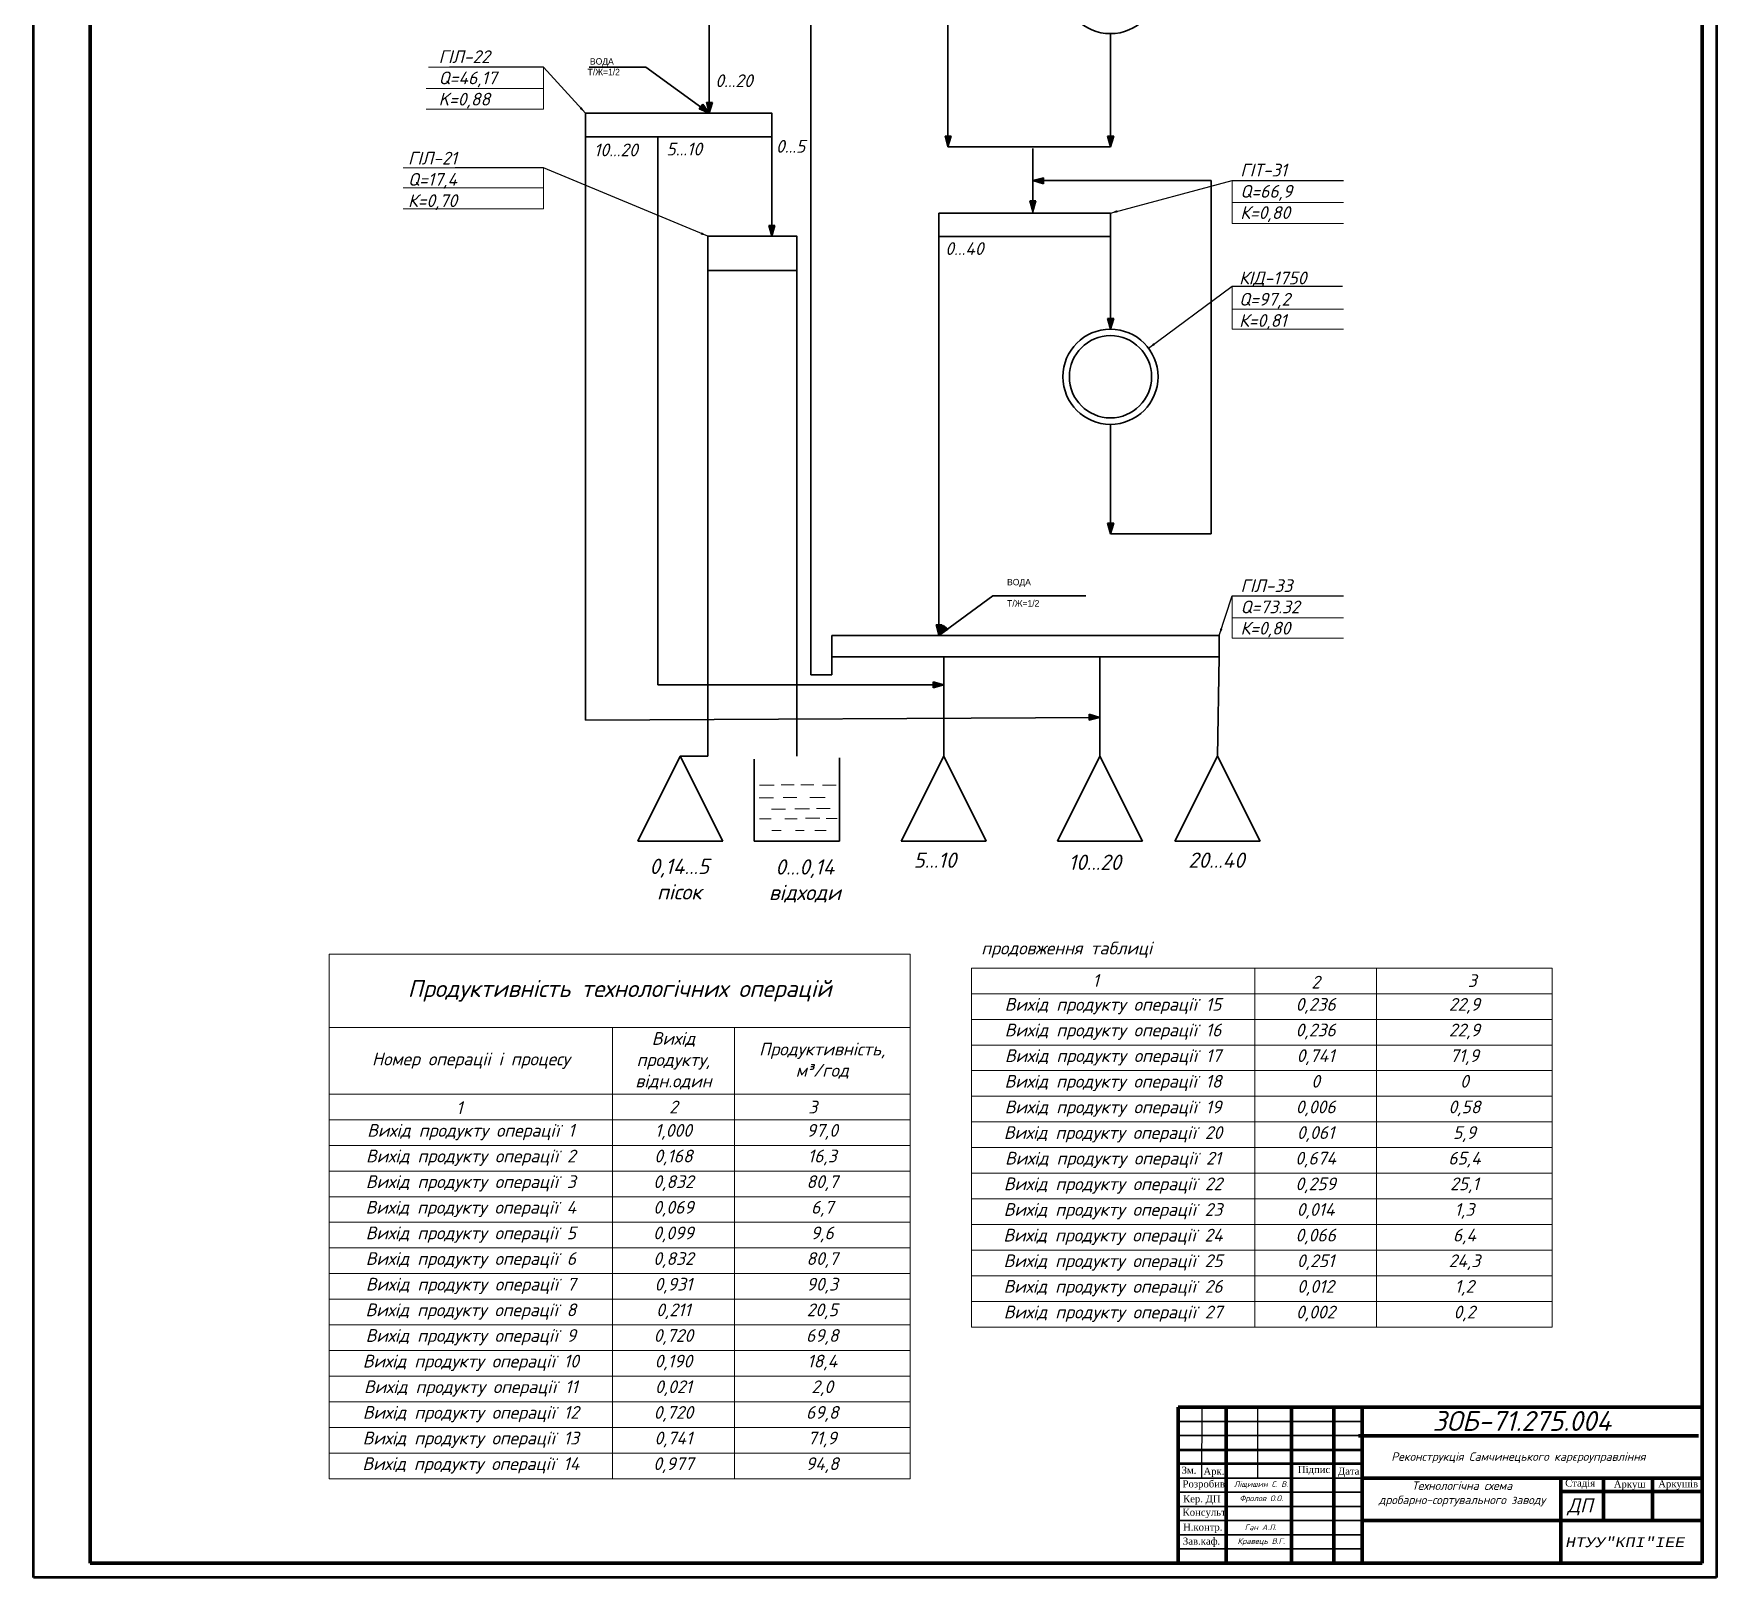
# Model space of a CAD drawing. Header units: millimetres. Extents: x 1555 to 5750, y -1109 to 1444.
# Drawn here: x 4949 to 5543, y -118 to 427 of the extents above; entities that cross this region are included whole.
import ezdxf

# ---------------------------------------------------------------- set-up
doc = ezdxf.new("R2010")
doc.units = ezdxf.units.MM
doc.dimstyles.new('ISO-25', dxfattribs={"dimtxt": 2.5, "dimasz": 2.5, "dimexe": 1.25, "dimexo": 0.625, "dimtad": 1, "dimtxsty": 'Standard', "dimcen": 2.5, "dimadec": 0, "dimazin": 0, "dimtfac": 1, "dimtmove": 0, "dimatfit": 3, "dimfxl": 1, "dimarcsym": 0})

msp = doc.modelspace()

# ---------------------------------------------------------------- hatches: boundary and pattern name
at = {"lineweight": 30}
for points in [[(5185.4826, 401.8961), (5184.1652, 400.2037), (5187.7361, 398.686)], [(5188.885, 402.4361), (5186.7403, 402.4361), (5187.7361, 398.686)], [(5273.1504, 390.5024), (5271.0057, 390.5024), (5272.0015, 386.7523)], [(5330.5364, 390.5024), (5328.3918, 390.5024), (5329.3875, 386.7523)], [(5305.6921, 373.7358), (5305.6921, 375.8804), (5301.942, 374.8847)], [(5303.0909, 367.7342), (5300.9463, 367.7342), (5301.942, 363.9841)], [(5210.9505, 359.0595), (5208.8059, 359.0595), (5209.8016, 355.3094)], [(5330.5364, 326.1866), (5328.3918, 326.1866), (5329.3875, 322.4365)], [(5330.5364, 253.9912), (5328.3918, 253.9912), (5329.3875, 250.2411)], [(5269.9508, 218.0736), (5267.8062, 218.0736), (5268.8019, 214.3236)], [(5272.0052, 216.5868), (5270.3088, 217.899), (5268.8019, 214.3236)], [(5266.7871, 198.0529), (5266.7871, 195.9083), (5270.5372, 196.904)], [(5321.8977, 186.5809), (5321.8977, 184.4363), (5325.6478, 185.432)]]:
    msp.add_hatch(color=256, dxfattribs=at).paths.add_polyline_path(points)

# ---------------------------------------------------------------- linework, layer by layer
at = {"color": 0}
for p, q in [((4949.2681, 723.0007), (4949.2681, -117.9993)), ((5543.2681, -117.9993), (5543.2681, 723.0007)), ((4949.2681, -117.9993), (5543.2681, -117.9993))]:
    msp.add_line(p, q, dxfattribs=at)
at = {"color": 1, "lineweight": 50}
for p, q in [((4949.2681, -117.9993), (4949.2681, 723.0007)), ((5543.2681, 723.0007), (5543.2681, -117.9993)), ((5543.2681, -117.9993), (4949.2681, -117.9993))]:
    msp.add_line(p, q, dxfattribs=at)
at = {"lineweight": 80}
for p, q in [((4969.2681, -112.9993), (4969.2681, 718.0007)), ((5538.2681, 718.0007), (5538.2681, -112.9993)), ((5353.2681, -57.9993), (5353.2681, -112.9993)), ((5538.2681, -57.9993), (5353.2681, -57.9993)), ((5370.2681, -57.9993), (5370.2681, -112.9993)), ((5393.2681, -57.9993), (5393.2681, -112.9993)), ((5408.2681, -57.9993), (5408.2681, -112.9993)), ((5418.2681, -57.9993), (5418.2681, -112.9993)), ((5416.9938, -68.0669), (5536.9938, -68.0669)), ((5418.2681, -82.9993), (5538.2681, -82.9993)), ((5488.4108, -82.7143), (5488.4108, -112.7143)), ((5503.4108, -82.7143), (5503.4108, -97.7143)), ((5520.7681, -82.9993), (5520.7681, -97.9993)), ((5538.4108, -87.7143), (5488.4108, -87.7143)), ((5418.2681, -97.9993), (5538.2681, -97.9993)), ((5538.2681, -112.9993), (4969.2681, -112.9993))]:
    msp.add_line(p, q, dxfattribs=at)
at = {"lineweight": 30}
for p, q in [((5187.7361, 541.4476), (5187.7361, 398.686)), ((5272.0015, 458.7605), (5272.0015, 386.7523)), ((5223.5728, 200.4584), (5223.5728, 433.6105)), ((5329.3875, 386.7523), (5329.3875, 426.727)), ((5165.3332, 414.8574), (5145.4232, 414.8574)), ((5187.7361, 398.686), (5165.3332, 414.8574)), ((5185.4826, 401.8961), (5184.1652, 400.2037)), ((5184.1652, 400.2037), (5187.7361, 398.686)), ((5187.7361, 398.686), (5185.4826, 401.8961)), ((5188.885, 402.4361), (5186.7403, 402.4361)), ((5186.7403, 402.4361), (5187.7361, 398.686)), ((5187.7361, 398.686), (5188.885, 402.4361)), ((5144.0517, 390.347), (5144.0517, 184.4363)), ((5169.6389, 390.347), (5169.6389, 196.904)), ((5209.8016, 390.347), (5209.8016, 355.3094)), ((5273.1504, 390.5024), (5271.0057, 390.5024)), ((5271.0057, 390.5024), (5272.0015, 386.7523)), ((5272.0015, 386.7523), (5273.1504, 390.5024)), ((5272.0015, 386.7523), (5329.3875, 386.7523)), ((5301.942, 386.1766), (5301.942, 363.4084)), ((5330.5364, 390.5024), (5328.3918, 390.5024)), ((5328.3918, 390.5024), (5329.3875, 386.7523)), ((5329.3875, 386.7523), (5330.5364, 390.5024)), ((5305.6921, 375.8804), (5301.942, 374.8847)), ((5364.953, 374.8847), (5301.942, 374.8847)), ((5301.942, 374.8847), (5305.6921, 373.7358)), ((5305.6921, 373.7358), (5305.6921, 375.8804)), ((5364.953, 250.2411), (5364.953, 374.8847)), ((5303.0909, 367.7342), (5300.9463, 367.7342)), ((5300.9463, 367.7342), (5301.942, 363.9841)), ((5301.942, 363.9841), (5303.0909, 367.7342)), ((5210.9505, 359.0595), (5208.8059, 359.0595)), ((5208.8059, 359.0595), (5209.8016, 355.3094)), ((5209.8016, 355.3094), (5210.9505, 359.0595)), ((5268.8019, 355.1139), (5268.8019, 214.3236)), ((5329.3875, 355.1139), (5329.3875, 322.4365)), ((5187.2129, 343.1489), (5187.2129, 171.7955)), ((5218.6704, 343.1489), (5218.6704, 171.7955)), ((5330.5364, 326.1866), (5328.3918, 326.1866)), ((5328.3918, 326.1866), (5329.3875, 322.4365)), ((5329.3875, 322.4365), (5330.5364, 326.1866)), ((5329.3875, 288.8685), (5329.3875, 250.2411)), ((5330.5364, 253.9912), (5328.3918, 253.9912)), ((5328.3918, 253.9912), (5329.3875, 250.2411)), ((5329.3875, 250.2411), (5330.5364, 253.9912)), ((5329.3875, 250.2411), (5364.953, 250.2411)), ((5268.8019, 214.3236), (5287.8982, 228.3979)), ((5287.8982, 228.3979), (5320.7299, 228.3979)), ((5269.9508, 218.0736), (5267.8062, 218.0736)), ((5267.8062, 218.0736), (5268.8019, 214.3236)), ((5268.8019, 214.3236), (5269.9508, 218.0736)), ((5270.3088, 217.899), (5268.8019, 214.3236)), ((5268.8019, 214.3236), (5272.0052, 216.5868)), ((5272.0052, 216.5868), (5270.3088, 217.899)), ((5231.0774, 206.8331), (5231.0774, 200.4584)), ((5270.5372, 206.8331), (5270.5372, 171.7955)), ((5325.6478, 206.7699), (5325.6478, 171.7955)), ((5367.7367, 206.8331), (5367.1708, 171.7955)), ((5169.6389, 196.904), (5270.5372, 196.904)), ((5231.0774, 200.4584), (5223.5728, 200.4584)), ((5266.7871, 198.0529), (5266.7871, 195.9083)), ((5270.5372, 196.904), (5266.7871, 198.0529)), ((5266.7871, 195.9083), (5270.5372, 196.904)), ((5144.0517, 184.4363), (5325.6478, 185.432)), ((5321.8977, 186.5809), (5321.8977, 184.4363)), ((5325.6478, 185.432), (5321.8977, 186.5809)), ((5321.8977, 184.4363), (5325.6478, 185.432)), ((5162.5313, 141.7535), (5177.5459, 171.7955)), ((5177.5459, 171.7955), (5192.5693, 141.7535)), ((5177.5459, 171.7955), (5187.2129, 171.7955)), ((5203.6558, 141.7535), (5203.6558, 170.7205)), ((5233.6938, 141.7535), (5233.6938, 171.1628)), ((5255.5226, 141.7535), (5270.5372, 171.7955)), ((5270.5372, 171.7955), (5285.5606, 141.7535)), ((5310.6332, 141.7535), (5325.6478, 171.7955)), ((5325.6478, 171.7955), (5340.6712, 141.7535)), ((5352.1563, 141.7535), (5367.1708, 171.7955)), ((5367.1708, 171.7955), (5382.1943, 141.7535)), ((5162.5313, 141.7535), (5192.5693, 141.7535)), ((5203.6558, 141.7535), (5233.6938, 141.7535)), ((5255.5226, 141.7535), (5285.5606, 141.7535)), ((5310.6332, 141.7535), (5340.6712, 141.7535)), ((5352.1563, 141.7535), (5382.1943, 141.7535)), ((5353.2681, -62.9993), (5418.2681, -62.9993)), ((5353.2681, -67.9993), (5418.2681, -67.9993)), ((5353.2681, -72.9993), (5418.2681, -72.9993)), ((5418.2681, -82.9993), (5353.2681, -82.9993)), ((5418.2681, -87.9993), (5353.2681, -87.9993)), ((5418.2681, -92.9993), (5353.2681, -92.9993)), ((5353.2681, -97.9993), (5418.2681, -97.9993)), ((5353.2681, -102.9993), (5418.2681, -102.9993)), ((5353.2681, -107.9993), (5418.2681, -107.9993))]:
    msp.add_line(p, q, dxfattribs=at)
at = {"lineweight": 20}
for p, q in [((5129.2045, 414.8574), (5088.7045, 414.8574)), ((5129.2045, 414.8574), (5129.2045, 407.3932)), ((5129.2045, 407.3932), (5087.7997, 407.3932)), ((5129.2045, 407.3932), (5129.2045, 400.032)), ((5129.2045, 400.032), (5087.7997, 400.032)), ((5129.2045, 379.3352), (5079.6958, 379.3352)), ((5129.2045, 379.3352), (5129.2045, 372.3049)), ((5372.3537, 374.8847), (5372.3537, 367.1669)), ((5129.2045, 372.3049), (5079.6958, 372.3049)), ((5129.2045, 372.3049), (5129.2045, 364.9437)), ((5129.2045, 364.9437), (5079.6958, 364.9437)), ((5372.3537, 367.1669), (5411.6437, 367.1669)), ((5372.3537, 367.1669), (5372.3537, 359.758)), ((5372.3537, 359.758), (5411.6437, 359.758)), ((5372.3537, 337.5951), (5372.3537, 322.4365)), ((5372.3537, 329.5289), (5411.6437, 329.5289)), ((5372.3537, 322.4365), (5411.6236, 322.4365)), ((5372.3537, 228.3979), (5372.3537, 220.6113)), ((5372.3537, 220.6113), (5411.6437, 220.6113)), ((5372.3537, 220.6113), (5372.3537, 213.3569)), ((5372.3537, 213.3569), (5411.6437, 213.3569)), ((5210.6479, 161.5894), (5205.4644, 161.5894)), ((5217.7307, 161.629), (5213.1407, 161.629)), ((5224.6552, 161.629), (5220.1048, 161.629)), ((5232.5293, 161.5894), (5227.7415, 161.5894)), ((5205.338, 157.1047), (5210.4338, 157.1047)), ((5213.8504, 157.1626), (5218.7145, 157.1626)), ((5223.2892, 157.2205), (5228.7325, 157.2205)), ((5205.4723, 149.6554), (5209.6328, 149.6554)), ((5209.7389, 153.1109), (5214.6611, 153.1109)), ((5214.4333, 149.7087), (5218.807, 149.7087)), ((5217.9618, 153.1688), (5223.1155, 153.1688)), ((5221.7122, 149.855), (5226.8218, 149.855)), ((5225.6634, 153.2845), (5230.4697, 153.2845)), ((5228.9985, 149.8271), (5232.9403, 149.8271)), ((5209.8123, 145.5123), (5213.1307, 145.5123)), ((5218.2188, 145.5123), (5221.316, 145.5123)), ((5225.0544, 145.5745), (5228.9744, 145.5745)), ((5053.5916, 101.8538), (5153.6044, 101.8538)), ((5053.5916, 101.8538), (5053.5916, 76.0706)), ((5153.6044, 101.8538), (5196.6359, 101.8538)), ((5196.6359, 101.8538), (5258.6579, 101.8538)), ((5258.6579, 101.8538), (5258.6579, 76.0706)), ((5280.2924, 96.9848), (5280.2924, 78.8896)), ((5485.3587, 96.9848), (5280.2924, 96.9848)), ((5380.3052, 96.9848), (5380.3052, 78.8896)), ((5423.3367, 96.9848), (5423.3367, 78.8896)), ((5485.3587, 96.9848), (5485.3587, 78.8896)), ((5485.3587, 87.9372), (5280.2924, 87.9372)), ((5280.2924, 78.8896), (5380.3052, 78.8896)), ((5280.2924, 78.8896), (5280.2924, 69.842)), ((5380.3052, 78.8896), (5423.3367, 78.8896)), ((5380.3052, 78.8896), (5380.3052, 69.842)), ((5423.3367, 78.8896), (5485.3587, 78.8896)), ((5423.3367, 78.8896), (5423.3367, 69.842)), ((5485.3587, 78.8896), (5485.3587, 69.842)), ((5053.5916, 76.0706), (5153.6044, 76.0706)), ((5053.5916, 76.0706), (5053.5916, 52.5194)), ((5153.6044, 76.0706), (5196.6359, 76.0706)), ((5153.6044, 76.0706), (5153.6044, 52.5194)), ((5196.6359, 76.0706), (5258.6579, 76.0706)), ((5196.6359, 76.0706), (5196.6359, 52.5194)), ((5258.6579, 76.0706), (5258.6579, 52.5194)), ((5280.2924, 69.842), (5380.3052, 69.842)), ((5280.2924, 69.842), (5280.2924, 60.7944)), ((5380.3052, 69.842), (5423.3367, 69.842)), ((5380.3052, 69.842), (5380.3052, 60.7944)), ((5423.3367, 69.842), (5485.3587, 69.842)), ((5423.3367, 69.842), (5423.3367, 60.7944)), ((5485.3587, 69.842), (5485.3587, 60.7944)), ((5280.2924, 60.7944), (5380.3052, 60.7944)), ((5280.2924, 60.7944), (5280.2924, 51.7468)), ((5380.3052, 60.7944), (5423.3367, 60.7944)), ((5380.3052, 60.7944), (5380.3052, 51.7468)), ((5423.3367, 60.7944), (5485.3587, 60.7944)), ((5423.3367, 60.7944), (5423.3367, 51.7468)), ((5485.3587, 60.7944), (5485.3587, 51.7468)), ((5258.6579, 52.5194), (5053.5916, 52.5194)), ((5053.5916, 52.5194), (5053.5916, 43.4718)), ((5153.6044, 52.5194), (5153.6044, 43.4718)), ((5196.6359, 52.5194), (5196.6359, 43.4718)), ((5258.6579, 52.5194), (5258.6579, 43.4718)), ((5280.2924, 51.7468), (5380.3052, 51.7468)), ((5280.2924, 51.7468), (5280.2924, 42.6992)), ((5380.3052, 51.7468), (5423.3367, 51.7468)), ((5380.3052, 51.7468), (5380.3052, 42.6992)), ((5423.3367, 51.7468), (5485.3587, 51.7468)), ((5423.3367, 51.7468), (5423.3367, 42.6992)), ((5485.3587, 51.7468), (5485.3587, 42.6992)), ((5053.5916, 43.4718), (5153.6044, 43.4718)), ((5053.5916, 43.4718), (5053.5916, 34.4242)), ((5153.6044, 43.4718), (5196.6359, 43.4718)), ((5153.6044, 43.4718), (5153.6044, 34.4242)), ((5196.6359, 43.4718), (5258.6579, 43.4718)), ((5196.6359, 43.4718), (5196.6359, 34.4242)), ((5258.6579, 43.4718), (5258.6579, 34.4242)), ((5280.2924, 42.6992), (5380.3052, 42.6992)), ((5280.2924, 42.6992), (5280.2924, 33.6517)), ((5380.3052, 42.6992), (5423.3367, 42.6992)), ((5380.3052, 42.6992), (5380.3052, 33.6517)), ((5423.3367, 42.6992), (5485.3587, 42.6992)), ((5423.3367, 42.6992), (5423.3367, 33.6517)), ((5485.3587, 42.6992), (5485.3587, 33.6517)), ((5053.5916, 34.4242), (5153.6044, 34.4242)), ((5053.5916, 34.4242), (5053.5916, 25.3767)), ((5153.6044, 34.4242), (5196.6359, 34.4242)), ((5153.6044, 34.4242), (5153.6044, 25.3767)), ((5196.6359, 34.4242), (5258.6579, 34.4242)), ((5196.6359, 34.4242), (5196.6359, 25.3767)), ((5258.6579, 34.4242), (5258.6579, 25.3767)), ((5280.2924, 33.6517), (5380.3052, 33.6517)), ((5280.2924, 33.6517), (5280.2924, 24.6041)), ((5380.3052, 33.6517), (5423.3367, 33.6517)), ((5380.3052, 33.6517), (5380.3052, 24.6041)), ((5423.3367, 33.6517), (5485.3587, 33.6517)), ((5423.3367, 33.6517), (5423.3367, 24.6041)), ((5485.3587, 33.6517), (5485.3587, 24.6041)), ((5053.5916, 25.3767), (5153.6044, 25.3767)), ((5053.5916, 25.3767), (5053.5916, 16.3291)), ((5153.6044, 25.3767), (5196.6359, 25.3767)), ((5153.6044, 25.3767), (5153.6044, 16.3291)), ((5196.6359, 25.3767), (5258.6579, 25.3767)), ((5196.6359, 25.3767), (5196.6359, 16.3291)), ((5258.6579, 25.3767), (5258.6579, 16.3291)), ((5280.2924, 24.6041), (5380.3052, 24.6041)), ((5280.2924, 24.6041), (5280.2924, 15.5565)), ((5380.3052, 24.6041), (5423.3367, 24.6041)), ((5380.3052, 24.6041), (5380.3052, 15.5565)), ((5423.3367, 24.6041), (5485.3587, 24.6041)), ((5423.3367, 24.6041), (5423.3367, 15.5565)), ((5485.3587, 24.6041), (5485.3587, 15.5565)), ((5053.5916, 16.3291), (5153.6044, 16.3291)), ((5053.5916, 16.3291), (5053.5916, 7.2815)), ((5153.6044, 16.3291), (5196.6359, 16.3291)), ((5153.6044, 16.3291), (5153.6044, 7.2815)), ((5196.6359, 16.3291), (5258.6579, 16.3291)), ((5196.6359, 16.3291), (5196.6359, 7.2815)), ((5258.6579, 16.3291), (5258.6579, 7.2815)), ((5280.2924, 15.5565), (5380.3052, 15.5565)), ((5280.2924, 15.5565), (5280.2924, 6.5089)), ((5380.3052, 15.5565), (5423.3367, 15.5565)), ((5380.3052, 15.5565), (5380.3052, 6.5089)), ((5423.3367, 15.5565), (5485.3587, 15.5565)), ((5423.3367, 15.5565), (5423.3367, 6.5089)), ((5485.3587, 15.5565), (5485.3587, 6.5089)), ((5053.5916, 7.2815), (5153.6044, 7.2815)), ((5053.5916, 7.2815), (5053.5916, -1.7661)), ((5153.6044, 7.2815), (5196.6359, 7.2815)), ((5153.6044, 7.2815), (5153.6044, -1.7661)), ((5196.6359, 7.2815), (5258.6579, 7.2815)), ((5196.6359, 7.2815), (5196.6359, -1.7661)), ((5258.6579, 7.2815), (5258.6579, -1.7661)), ((5280.2924, 6.5089), (5380.3052, 6.5089)), ((5280.2924, 6.5089), (5280.2924, -2.5387)), ((5380.3052, 6.5089), (5423.3367, 6.5089)), ((5380.3052, 6.5089), (5380.3052, -2.5387)), ((5423.3367, 6.5089), (5485.3587, 6.5089)), ((5423.3367, 6.5089), (5423.3367, -2.5387)), ((5485.3587, 6.5089), (5485.3587, -2.5387)), ((5053.5916, -1.7661), (5153.6044, -1.7661)), ((5053.5916, -1.7661), (5053.5916, -10.8137)), ((5153.6044, -1.7661), (5196.6359, -1.7661)), ((5153.6044, -1.7661), (5153.6044, -10.8137)), ((5196.6359, -1.7661), (5258.6579, -1.7661)), ((5196.6359, -1.7661), (5196.6359, -10.8137)), ((5258.6579, -1.7661), (5258.6579, -10.8137)), ((5280.2924, -2.5387), (5380.3052, -2.5387)), ((5280.2924, -2.5387), (5280.2924, -11.5863)), ((5380.3052, -2.5387), (5423.3367, -2.5387)), ((5380.3052, -2.5387), (5380.3052, -11.5863)), ((5423.3367, -2.5387), (5485.3587, -2.5387)), ((5423.3367, -2.5387), (5423.3367, -11.5863)), ((5485.3587, -2.5387), (5485.3587, -11.5863)), ((5053.5916, -10.8137), (5153.6044, -10.8137)), ((5053.5916, -10.8137), (5053.5916, -19.8613)), ((5153.6044, -10.8137), (5196.6359, -10.8137)), ((5153.6044, -10.8137), (5153.6044, -19.8613)), ((5196.6359, -10.8137), (5258.6579, -10.8137)), ((5196.6359, -10.8137), (5196.6359, -19.8613)), ((5258.6579, -10.8137), (5258.6579, -19.8613)), ((5280.2924, -11.5863), (5380.3052, -11.5863)), ((5280.2924, -11.5863), (5280.2924, -20.6339)), ((5380.3052, -11.5863), (5423.3367, -11.5863)), ((5380.3052, -11.5863), (5380.3052, -20.6339)), ((5423.3367, -11.5863), (5485.3587, -11.5863)), ((5423.3367, -11.5863), (5423.3367, -20.6339)), ((5485.3587, -11.5863), (5485.3587, -20.6339)), ((5053.5916, -19.8613), (5153.6044, -19.8613)), ((5053.5916, -19.8613), (5053.5916, -28.9089)), ((5153.6044, -19.8613), (5196.6359, -19.8613)), ((5153.6044, -19.8613), (5153.6044, -28.9089)), ((5196.6359, -19.8613), (5258.6579, -19.8613)), ((5196.6359, -19.8613), (5196.6359, -28.9089)), ((5258.6579, -19.8613), (5258.6579, -28.9089)), ((5280.2924, -20.6339), (5380.3052, -20.6339)), ((5280.2924, -20.6339), (5280.2924, -29.6814)), ((5380.3052, -20.6339), (5423.3367, -20.6339)), ((5380.3052, -20.6339), (5380.3052, -29.6814)), ((5423.3367, -20.6339), (5485.3587, -20.6339)), ((5423.3367, -20.6339), (5423.3367, -29.6814)), ((5485.3587, -20.6339), (5485.3587, -29.6814)), ((5053.5916, -28.9089), (5153.6044, -28.9089)), ((5053.5916, -28.9089), (5053.5916, -37.9564)), ((5153.6044, -28.9089), (5196.6359, -28.9089)), ((5153.6044, -28.9089), (5153.6044, -37.9564)), ((5196.6359, -28.9089), (5258.6579, -28.9089)), ((5196.6359, -28.9089), (5196.6359, -37.9564)), ((5258.6579, -28.9089), (5258.6579, -37.9564)), ((5280.2924, -29.6814), (5485.3587, -29.6814)), ((5053.5916, -37.9564), (5153.6044, -37.9564)), ((5053.5916, -37.9564), (5053.5916, -47.004)), ((5153.6044, -37.9564), (5196.6359, -37.9564)), ((5153.6044, -37.9564), (5153.6044, -47.004)), ((5196.6359, -37.9564), (5258.6579, -37.9564)), ((5196.6359, -37.9564), (5196.6359, -47.004)), ((5258.6579, -37.9564), (5258.6579, -47.004)), ((5053.5916, -47.004), (5153.6044, -47.004)), ((5053.5916, -47.004), (5053.5916, -56.0516)), ((5153.6044, -47.004), (5196.6359, -47.004)), ((5153.6044, -47.004), (5153.6044, -56.0516)), ((5196.6359, -47.004), (5258.6579, -47.004)), ((5196.6359, -47.004), (5196.6359, -56.0516)), ((5258.6579, -47.004), (5258.6579, -56.0516)), ((5053.5916, -56.0516), (5153.6044, -56.0516)), ((5053.5916, -56.0516), (5053.5916, -65.0992)), ((5153.6044, -56.0516), (5196.6359, -56.0516)), ((5153.6044, -56.0516), (5153.6044, -65.0992)), ((5196.6359, -56.0516), (5258.6579, -56.0516)), ((5196.6359, -56.0516), (5196.6359, -65.0992)), ((5258.6579, -56.0516), (5258.6579, -65.0992)), ((5053.5916, -65.0992), (5153.6044, -65.0992)), ((5053.5916, -65.0992), (5053.5916, -74.1468)), ((5153.6044, -65.0992), (5196.6359, -65.0992)), ((5153.6044, -65.0992), (5153.6044, -74.1468)), ((5196.6359, -65.0992), (5258.6579, -65.0992)), ((5196.6359, -65.0992), (5196.6359, -74.1468)), ((5258.6579, -65.0992), (5258.6579, -74.1468)), ((5053.5916, -74.1468), (5153.6044, -74.1468)), ((5053.5916, -74.1468), (5053.5916, -83.1944)), ((5153.6044, -74.1468), (5196.6359, -74.1468)), ((5153.6044, -74.1468), (5153.6044, -83.1944)), ((5196.6359, -74.1468), (5258.6579, -74.1468)), ((5196.6359, -74.1468), (5196.6359, -83.1944)), ((5258.6579, -74.1468), (5258.6579, -83.1944)), ((5053.5916, -83.1944), (5153.6044, -83.1944)), ((5153.6044, -83.1944), (5196.6359, -83.1944)), ((5196.6359, -83.1944), (5258.6579, -83.1944))]:
    msp.add_line(p, q, dxfattribs=at)
at = {"lineweight": 25}
for p, q in [((5361.6689, -58.6623), (5361.5363, -82.7699)), ((5381.2874, -58.3974), (5381.2874, -82.7699)), ((5353.2681, -67.9993), (5353.2681, -62.9993)), ((5353.2681, -112.9993), (5353.2681, -107.9993))]:
    msp.add_line(p, q, dxfattribs=at)
at = {"lineweight": 50}
for p, q in [((5353.2681, -72.9993), (5418.2681, -72.9993)), ((5418.2681, -77.9993), (5353.2681, -77.9993))]:
    msp.add_line(p, q, dxfattribs=at)
at = {"lineweight": 30}
for points in [[(5144.0517, 398.686), (5209.8016, 398.686), (5209.8016, 390.347), (5144.0517, 390.347)], [(5268.8019, 363.4084), (5329.3875, 363.4084), (5329.3875, 355.1139), (5268.8019, 355.1139)], [(5187.2129, 355.3094), (5218.6704, 355.3094), (5218.6704, 343.1489), (5187.2129, 343.1489)], [(5231.0774, 214.3236), (5367.7367, 214.3236), (5367.7367, 206.8331), (5231.0774, 206.8331)]]:
    msp.add_lwpolyline(points, close=True, dxfattribs=at)
for centre, radius in [((5329.3875, 443.511), 16.784), ((5329.3875, 305.6525), 16.784), ((5329.3875, 305.6525), 14.5093)]:
    msp.add_circle(centre, radius, dxfattribs=at)

# ---------------------------------------------------------------- texts
for s, insert, char_height, width, attachment_point in [('{\\fISOCPEUR|b0|i1|c204|p34;ГIЛ-\\fISOCPEUR|b0|i1|c0|p34;22\\fISOCPEUR|b0|i1|c204|p34;\\PQ=\\fISOCPEUR|b0|i1|c0|p34;46\\fISOCPEUR|b0|i1|c204|p34;,\\fISOCPEUR|b0|i1|c0|p34;17\\fISOCPEUR|b0|i1|c204|p34;\\PK=0,88\\fISOCPEUR|b0|i1|c0|p34;}', (5092.22, 420.8669), 4.5, 37.551694, 1), ('      \\P    ВОДА\\P   Т/Ж=1/2', (5142.3133, 421.8234), 2.25, 24.676682, 1), ('{\\fISOCPEUR|b0|i1|c0|p34;0...20}', (5189.8978, 412.377), 4.5, 31.96193, 1), ('{\\fISOCPEUR|b0|i1|c0|p34;10...20}', (5147.0689, 387.9461), 4.5, 22.268914, 1), ('{\\fISOCPEUR|b0|i1|c0|p34;5...10}', (5172.6384, 388.2655), 4.5, 29.085357, 1), ('{\\fISOCPEUR|b0|i1|c0|p34;0...5}', (5211.3124, 389.2236), 4.5, 23.01259, 1), ('{\\fISOCPEUR|b0|i1|c204|p34;ГІЛ-21 \\PQ=17,4\\PК=0,70\\fISOCPEUR|b0|i1|c0|p34;}', (5081.4148, 385.0453), 4.5, 49.042207, 1), ('{\\fISOCPEUR|b0|i1|c204|p34;ГIТ-31\\PQ=66,9\\PК=0,80\\fISOCPEUR|b0|i1|c0|p34;}', (5375.211, 380.8397), 4.5, 36.432664, 1), ('{\\fISOCPEUR|b0|i1|c0|p34; 0...40}', (5268.2046, 353.1361), 4.5, 33.879644, 1), ('{\\fISOCPEUR|b0|i1|c204|p34;КIД\\fISOCPEUR|b0|i1|c0|p34;-1750\\fISOCPEUR|b0|i1|c204|p34;\\PQ=\\fISOCPEUR|b0|i1|c0|p34;97\\fISOCPEUR|b0|i1|c204|p34;,2\\PК=0,81\\fISOCPEUR|b0|i1|c0|p34;}', (5374.7952, 342.76), 4.5, 39.166667, 1), ('ВОДА\\P\\PТ/Ж=1/2', (5292.9009, 234.3255), 2.25, 30.658912, 1), ('{\\fISOCPEUR|b0|i1|c204|p34;ГIЛ-33\\PQ=73.32\\PК=0,80\\fISOCPEUR|b0|i1|c0|p34;}', (5375.2918, 234.1881), 4.5, 34.61694, 1), ('{\\fISOCPEUR|b0|i1|c0|p34;5...10}', (5259.8606, 137.776), 5.4, 31.531316, 1), ('{\\fISOCPEUR|b0|i1|c0|p34;10...20}', (5314.573, 137.0289), 5.4, 32.154469, 1), ('{\\fISOCPEUR|b0|i1|c0|p34;20...40}', (5356.8225, 137.776), 5.4, 25.673721, 1), ('{\\fISOCPEUR|b0|i1|c0|p34;0,14...5\\P\\fISOCPEUR|b0|i1|c204|p34;п\\fISOCPEUR|b0|i1|c0|p34;i\\fISOCPEUR|b0|i1|c204|p34;сок}', (5177.1963, 135.5911), 5.4, 40.36693, 2), ('{\\fISOCPEUR|b0|i1|c0|p34;0...0,14\\P\\fISOCPEUR|b0|i1|c204|p34;в\\fISOCPEUR|b0|i1|c0|p34;i\\fISOCPEUR|b0|i1|c204|p34;дходи}', (5221.4955, 135.3785), 5.4, 42.363433, 2)]:
    msp.add_mtext(s, dxfattribs=dict(at, insert=insert, char_height=char_height, width=width, attachment_point=attachment_point))
at = {"lineweight": 20}
for s, insert, char_height, width, attachment_point in [('{\\fISOCPEUR|b0|i1|c204|p34;продовження таблиці}', (5313.9218, 106.2998), 4.5, 97.012833, 2), ('{\\fISOCPEUR|b0|i1|c204|p34;Продуктивнiсть технологiчних операцiй\\fISOCPEUR|b0|i1|c0|p34;}', (5156.1248, 88.9622), 6, 202.066367, 5), ('{\\fISOCPEUR|b0|i1|c0|p34;1}', (5324.1798, 94.8632), 4.5, 40.031524, 2), ('{\\fISOCPEUR|b0|i1|c0|p34;2}', (5401.821, 94.2837), 4.5, 40.031524, 2), ('{\\fISOCPEUR|b0|i1|c0|p34;3}', (5457.0964, 94.8228), 4.5, 40.031524, 2), ('{\\fISOCPEUR|b0|i1|c204|p34;Вихід продукту операції 15}', (5330.2988, 86.4372), 4.5, 97.012833, 2), ('{\\fISOCPEUR|b0|i1|c204|p34;0,236}', (5401.821, 86.4372), 4.5, 40.031524, 2), ('{\\fISOCPEUR|b0|i1|c204|p34;22,9}', (5454.3477, 86.4372), 4.5, 59.02201, 2), ('{\\fISOCPEUR|b0|i1|c204|p34;Вихід продукту операції 16}', (5330.2988, 77.3896), 4.5, 97.012833, 2), ('{\\fISOCPEUR|b0|i1|c204|p34;0,236}', (5401.821, 77.3896), 4.5, 40.031524, 2), ('{\\fISOCPEUR|b0|i1|c204|p34;22,9}', (5454.3477, 77.3896), 4.5, 59.02201, 2), ('{\\fISOCPEUR|b0|i1|c204|p34;Вихiд продукту, вiдн.один\\fISOCPEUR|b0|i1|c0|p34;}', (5175.1202, 64.295), 4.5, 40.031524, 5), ('{\\fISOCPEUR|b0|i1|c204|p34;Номер операцii i процесу\\fISOCPEUR|b0|i1|c0|p34;}', (5103.598, 64.295), 4.5, 97.012833, 5), ('{\\fISOCPEUR|b0|i1|c204|p34;Продуктивнiсть, \\Pм³/год}', (5227.6469, 64.295), 4.5, 59.02201, 5), ('{\\fISOCPEUR|b0|i1|c204|p34;Вихід продукту операції \\fISOCPEUR|b0|i1|c0|p34;17}', (5330.2988, 68.342), 4.5, 97.012833, 2), ('{\\fISOCPEUR|b0|i1|c204|p34;0,741}', (5401.821, 68.342), 4.5, 40.031524, 2), ('{\\fISOCPEUR|b0|i1|c204|p34;71,9}', (5454.3477, 68.342), 4.5, 59.02201, 2), ('{\\fISOCPEUR|b0|i1|c204|p34;Вихід продукту операції \\fISOCPEUR|b0|i1|c0|p34;18}', (5330.2988, 59.2944), 4.5, 97.012833, 2), ('{\\fISOCPEUR|b0|i1|c204|p34;0}', (5401.821, 59.2944), 4.5, 40.031524, 2), ('{\\fISOCPEUR|b0|i1|c204|p34;0}', (5454.3477, 59.2944), 4.5, 59.02201, 2), ('{\\fISOCPEUR|b0|i1|c204|p34;1}', (5099.5549, 49.9825), 4.5, 40.031524, 2), ('{\\fISOCPEUR|b0|i1|c0|p34;2}', (5175.1202, 50.2128), 4.5, 40.031524, 2), ('{\\fISOCPEUR|b0|i1|c0|p34;3}', (5224.316, 50.2128), 4.5, 40.031524, 2), ('{\\fISOCPEUR|b0|i1|c204|p34;Вихід продукту операції \\fISOCPEUR|b0|i1|c0|p34;19}', (5330.2988, 50.2468), 4.5, 97.012833, 2), ('{\\fISOCPEUR|b0|i1|c204|p34;0,006}', (5401.821, 50.2468), 4.5, 40.031524, 2), ('{\\fISOCPEUR|b0|i1|c204|p34;0,58}', (5454.3477, 50.2468), 4.5, 59.02201, 2), ('{\\fISOCPEUR|b0|i1|c204|p34;Вихід продукту операції 1}', (5103.598, 41.9718), 4.5, 97.012833, 2), ('{\\fISOCPEUR|b0|i1|c204|p34;1,000}', (5175.1202, 41.9718), 4.5, 40.031524, 2), ('{\\fISOCPEUR|b0|i1|c0|p34;97\\fISOCPEUR|b0|i1|c204|p34;,\\fISOCPEUR|b0|i1|c0|p34;0}', (5227.6469, 41.9718), 4.5, 59.02201, 2), ('{\\fISOCPEUR|b0|i1|c204|p34;Вихід продукту операції \\fISOCPEUR|b0|i1|c0|p34;20}', (5330.2988, 41.1992), 4.5, 97.012833, 2), ('{\\fISOCPEUR|b0|i1|c204|p34;0,061}', (5401.821, 41.1992), 4.5, 40.031524, 2), ('{\\fISOCPEUR|b0|i1|c204|p34;5,9}', (5454.3477, 41.1992), 4.5, 59.02201, 2), ('{\\fISOCPEUR|b0|i1|c204|p34;Вихід продукту операції 2}', (5103.598, 32.9242), 4.5, 97.012833, 2), ('{\\fISOCPEUR|b0|i1|c0|p34;0\\fISOCPEUR|b0|i1|c204|p34;,\\fISOCPEUR|b0|i1|c0|p34;168}', (5175.1202, 32.9242), 4.5, 40.031524, 2), ('{\\fISOCPEUR|b0|i1|c204|p34;16,3}', (5227.6469, 32.9242), 4.5, 59.02201, 2), ('{\\fISOCPEUR|b0|i1|c204|p34;Вихід продукту операції \\fISOCPEUR|b0|i1|c0|p34;21}', (5330.2988, 32.1517), 4.5, 97.012833, 2), ('{\\fISOCPEUR|b0|i1|c204|p34;0,674}', (5401.821, 32.1517), 4.5, 40.031524, 2), ('{\\fISOCPEUR|b0|i1|c204|p34;65,4}', (5454.3477, 32.1517), 4.5, 59.02201, 2), ('{\\fISOCPEUR|b0|i1|c204|p34;Вихід продукту операції 3}', (5103.598, 23.8767), 4.5, 97.012833, 2), ('{\\fISOCPEUR|b0|i1|c204|p34;0,832}', (5175.1202, 23.8767), 4.5, 40.031524, 2), ('{\\fISOCPEUR|b0|i1|c204|p34;80,7}', (5227.6469, 23.8767), 4.5, 59.02201, 2), ('{\\fISOCPEUR|b0|i1|c204|p34;Вихід продукту операції \\fISOCPEUR|b0|i1|c0|p34;22}', (5330.2988, 23.1041), 4.5, 97.012833, 2), ('{\\fISOCPEUR|b0|i1|c204|p34;0,259}', (5401.821, 23.1041), 4.5, 40.031524, 2), ('{\\fISOCPEUR|b0|i1|c204|p34;25,1}', (5454.3477, 23.1041), 4.5, 59.02201, 2), ('{\\fISOCPEUR|b0|i1|c204|p34;Вихід продукту операції 4}', (5103.598, 14.8291), 4.5, 97.012833, 2), ('{\\fISOCPEUR|b0|i1|c204|p34;0,069}', (5175.1202, 14.8291), 4.5, 40.031524, 2), ('{\\fISOCPEUR|b0|i1|c204|p34;6,7}', (5227.6469, 14.8291), 4.5, 59.02201, 2), ('{\\fISOCPEUR|b0|i1|c204|p34;Вихід продукту операції \\fISOCPEUR|b0|i1|c0|p34;23}', (5330.2988, 14.0565), 4.5, 97.012833, 2), ('{\\fISOCPEUR|b0|i1|c204|p34;0,014}', (5401.821, 14.0565), 4.5, 40.031524, 2), ('{\\fISOCPEUR|b0|i1|c204|p34;1,3}', (5454.3477, 14.0565), 4.5, 59.02201, 2), ('{\\fISOCPEUR|b0|i1|c204|p34;Вихід продукту операції 5}', (5103.598, 5.7815), 4.5, 97.012833, 2), ('{\\fISOCPEUR|b0|i1|c204|p34;0,099}', (5175.1202, 5.7815), 4.5, 40.031524, 2), ('{\\fISOCPEUR|b0|i1|c204|p34;9,6}', (5227.6469, 5.7815), 4.5, 59.02201, 2), ('{\\fISOCPEUR|b0|i1|c204|p34;Вихід продукту операції \\fISOCPEUR|b0|i1|c0|p34;24}', (5330.2988, 5.0089), 4.5, 97.012833, 2), ('{\\fISOCPEUR|b0|i1|c204|p34;0,066}', (5401.821, 5.0089), 4.5, 40.031524, 2), ('{\\fISOCPEUR|b0|i1|c204|p34;6,4}', (5454.3477, 5.0089), 4.5, 59.02201, 2), ('{\\fISOCPEUR|b0|i1|c204|p34;Вихід продукту операції 6}', (5103.598, -3.2661), 4.5, 97.012833, 2), ('{\\fISOCPEUR|b0|i1|c204|p34;0,832}', (5175.1202, -3.2661), 4.5, 40.031524, 2), ('{\\fISOCPEUR|b0|i1|c204|p34;80,7}', (5227.6469, -3.2661), 4.5, 59.02201, 2), ('{\\fISOCPEUR|b0|i1|c204|p34;Вихід продукту операції \\fISOCPEUR|b0|i1|c0|p34;25}', (5330.2988, -4.0387), 4.5, 97.012833, 2), ('{\\fISOCPEUR|b0|i1|c204|p34;0,251}', (5401.821, -4.0387), 4.5, 40.031524, 2), ('{\\fISOCPEUR|b0|i1|c204|p34;24,3}', (5454.3477, -4.0387), 4.5, 59.02201, 2), ('{\\fISOCPEUR|b0|i1|c204|p34;Вихід продукту операції 7}', (5103.598, -12.3137), 4.5, 97.012833, 2), ('{\\fISOCPEUR|b0|i1|c204|p34;0,931}', (5175.1202, -12.3137), 4.5, 40.031524, 2), ('{\\fISOCPEUR|b0|i1|c204|p34;90,3}', (5227.6469, -12.3137), 4.5, 59.02201, 2), ('{\\fISOCPEUR|b0|i1|c204|p34;Вихід продукту операції \\fISOCPEUR|b0|i1|c0|p34;26}', (5330.2988, -13.0863), 4.5, 97.012833, 2), ('{\\fISOCPEUR|b0|i1|c204|p34;0,012}', (5401.821, -13.0863), 4.5, 40.031524, 2), ('{\\fISOCPEUR|b0|i1|c204|p34;1,2}', (5454.3477, -13.0863), 4.5, 59.02201, 2), ('{\\fISOCPEUR|b0|i1|c204|p34;Вихід продукту операції 8}', (5103.598, -21.3613), 4.5, 97.012833, 2), ('{\\fISOCPEUR|b0|i1|c204|p34;0,211}', (5175.1202, -21.3613), 4.5, 40.031524, 2), ('{\\fISOCPEUR|b0|i1|c204|p34;20,5}', (5227.6469, -21.3613), 4.5, 59.02201, 2), ('{\\fISOCPEUR|b0|i1|c204|p34;Вихід продукту операції \\fISOCPEUR|b0|i1|c0|p34;27}', (5330.2988, -22.1339), 4.5, 97.012833, 2), ('{\\fISOCPEUR|b0|i1|c204|p34;0,002}', (5401.821, -22.1339), 4.5, 40.031524, 2), ('{\\fISOCPEUR|b0|i1|c204|p34;0,2}', (5454.3477, -22.1339), 4.5, 59.02201, 2), ('{\\fISOCPEUR|b0|i1|c204|p34;Вихід продукту операції 9}', (5103.598, -30.4089), 4.5, 97.012833, 2), ('{\\fISOCPEUR|b0|i1|c204|p34;0,720}', (5175.1202, -30.4089), 4.5, 40.031524, 2), ('{\\fISOCPEUR|b0|i1|c204|p34;69,8}', (5227.6469, -30.4089), 4.5, 59.02201, 2), ('{\\fISOCPEUR|b0|i1|c204|p34;Вихід продукту операції 10}', (5103.598, -39.4564), 4.5, 97.012833, 2), ('{\\fISOCPEUR|b0|i1|c204|p34;0,190}', (5175.1202, -39.4564), 4.5, 40.031524, 2), ('{\\fISOCPEUR|b0|i1|c204|p34;18,4}', (5227.6469, -39.4564), 4.5, 59.02201, 2), ('{\\fISOCPEUR|b0|i1|c204|p34;Вихід продукту операції 11}', (5103.598, -48.504), 4.5, 97.012833, 2), ('{\\fISOCPEUR|b0|i1|c204|p34;0,021}', (5175.1202, -48.504), 4.5, 40.031524, 2), ('{\\fISOCPEUR|b0|i1|c204|p34;2,0}', (5227.6469, -48.504), 4.5, 59.02201, 2), ('{\\fISOCPEUR|b0|i1|c204|p34;Вихід продукту операції 12}', (5103.598, -57.5516), 4.5, 97.012833, 2), ('{\\fISOCPEUR|b0|i1|c204|p34;0,720}', (5175.1202, -57.5516), 4.5, 40.031524, 2), ('{\\fISOCPEUR|b0|i1|c204|p34;69,8}', (5227.6469, -57.5516), 4.5, 59.02201, 2), ('{\\fISOCPEUR|b0|i1|c204|p34;Вихід продукту операції 13}', (5103.598, -66.5992), 4.5, 97.012833, 2), ('{\\fISOCPEUR|b0|i1|c204|p34;0,741}', (5175.1202, -66.5992), 4.5, 40.031524, 2), ('{\\fISOCPEUR|b0|i1|c204|p34;71,9}', (5227.6469, -66.5992), 4.5, 59.02201, 2), ('{\\fISOCPEUR|b0|i1|c204|p34;Вихід продукту операції 14}', (5103.598, -75.6468), 4.5, 97.012833, 2), ('{\\fISOCPEUR|b0|i1|c204|p34;0,977}', (5175.1202, -75.6468), 4.5, 40.031524, 2), ('{\\fISOCPEUR|b0|i1|c204|p34;94,8}', (5227.6469, -75.6468), 4.5, 59.02201, 2), ('\\pi10.515;{\\fISOCPEUR|b0|i1|c204|p34;Реконструкція Самчинецького карєроуправління}', (5418.0058, -73.8951), 3, 120, 1), ('{\\fTimes New Roman|b0|i0|c204|p18;Зм.}', (5354.5026, -78.9466), 2.5, 16.045455, 1), ('{\\fTimes New Roman|b0|i0|c204|p18;Арк.}', (5362.215, -79.2853), 2.5, 16.045455, 1), ('{\\fTimes New Roman|b0|i0|c204|p18;Підпис}', (5395.5434, -78.6945), 2.5, 16.045455, 1), ('{\\fTimes New Roman|b0|i0|c204|p18;Дата}', (5409.6705, -79.2572), 2.5, 16.045455, 1), ('{\\fTimes New Roman|b0|i0|c204|p18;Розробив}', (5354.8416, -83.7738), 2.5, 16.045455, 1), ('{\\fTimes New Roman|b0|i0|c204|p18;Кер. ДП}', (5355.0111, -89.0245), 2.5, 16.045455, 1), ('{\\fTimes New Roman|b0|i0|c204|p18;Стадія}', (5489.9081, -83.4672), 2.5, 16.045455, 1), ('{\\fTimes New Roman|b0|i0|c204|p18;Аркуш}', (5507.0646, -83.8135), 2.5, 14.281042, 1), ('{\\fTimes New Roman|b0|i0|c204|p18;Аркушів}', (5522.7596, -83.7523), 2.5, 16.045455, 1), ('{\\fTimes New Roman|b0|i0|c204|p18;Консульт}', (5354.8506, -93.7675), 2.5, 16.045455, 1), ('{\\fISOCPEUR|b0|i1|c204|p34;ДП}', (5490.6585, -90.098), 5, 16.045455, 1), ('{\\fTimes New Roman|b0|i0|c204|p18;Н.контр.}', (5355.0111, -99.0178), 2.5, 16.045455, 1), ('{\\fTimes New Roman|b0|i0|c204|p18;Зав.каф\\fTimes New Roman|b0|i1|c204|p18;.}', (5354.9539, -103.9625), 2.5, 16.045455, 1)]:
    msp.add_mtext(s, dxfattribs=dict(at, insert=insert, char_height=char_height, width=width, attachment_point=attachment_point))
at = {"color": 0, "lineweight": 30}
for s, insert, char_height, width, attachment_point in [('{\\fISOCPEUR|b0|i1|c204|p34;\\H1.1667x;\\C256;ЗОБ-\\fISOCPEUR|b0|i1|c0|p34;7\\fISOCPEUR|b0|i1|c204|p34;1.\\fISOCPEUR|b0|i1|c0|p34;275\\fISOCPEUR|b0|i1|c204|p34;.0\\fISOCPEUR|b0|i1|c0|p34;0\\fISOCPEUR|b0|i1|c204|p34;4}', (5474.6078, -59.3246), 6, 57.974266, 2), ('\\pi2;{\\fISOCPEUR|b0|i1|c204|p34;\\C256;Ліщишин С. В.}', (5381.5384, -84.1126), 2, 23, 2), ('\\pi2;{\\fISOCPEUR|b0|i1|c204|p34;\\C256;Фролов О.О.}', (5381.6231, -89.1092), 2, 23, 2), ('{\\fISOCPEUR|b0|i1|c204|p34;\\H0.75x;Технологічна схема дробарно-сортувального заводу\\Ftxt.shx|c0;}', (5453.4826, -84.1504), 4, 70, 2), ('\\pi2;{\\fISOCPEUR|b0|i1|c204|p34;\\C256;Ган А.Л.}', (5381.3689, -99.3565), 2, 23, 2), ('\\pi2;{\\fISOCPEUR|b0|i1|c204|p34;\\C256;Кравець В.Г.}', (5381.5986, -104.2076), 2, 23, 2), ('{\\fISOCTEUR|b0|i1|c204|p49;НТУУ"КПІ"ІЕЕ}', (5490.1369, -103.8522), 3.5, 46.664098, 1)]:
    msp.add_mtext(s, dxfattribs=dict(at, insert=insert, char_height=char_height, width=width, attachment_point=attachment_point))

# ---------------------------------------------------------------- leaders
at = {"lineweight": 20}
for points in [[(5144.0517, 398.686), (5129.2045, 414.8574), (5096.0203, 414.8574)], [(5187.2129, 355.3094), (5129.2045, 379.3352), (5098.0494, 379.3352)], [(5329.3875, 363.4084), (5372.3537, 374.8847), (5411.6437, 374.8847)], [(5342.8224, 315.7127), (5372.3537, 337.5951), (5411.2967, 337.5951)], [(5367.7367, 214.3236), (5372.3537, 228.3979), (5411.6437, 228.3979)]]:
    msp.add_leader(points, dimstyle='ISO-25', override={"dimgap": 0.625, "dimtad": 0}, dxfattribs=at)

doc.saveas('drawing.dxf')
